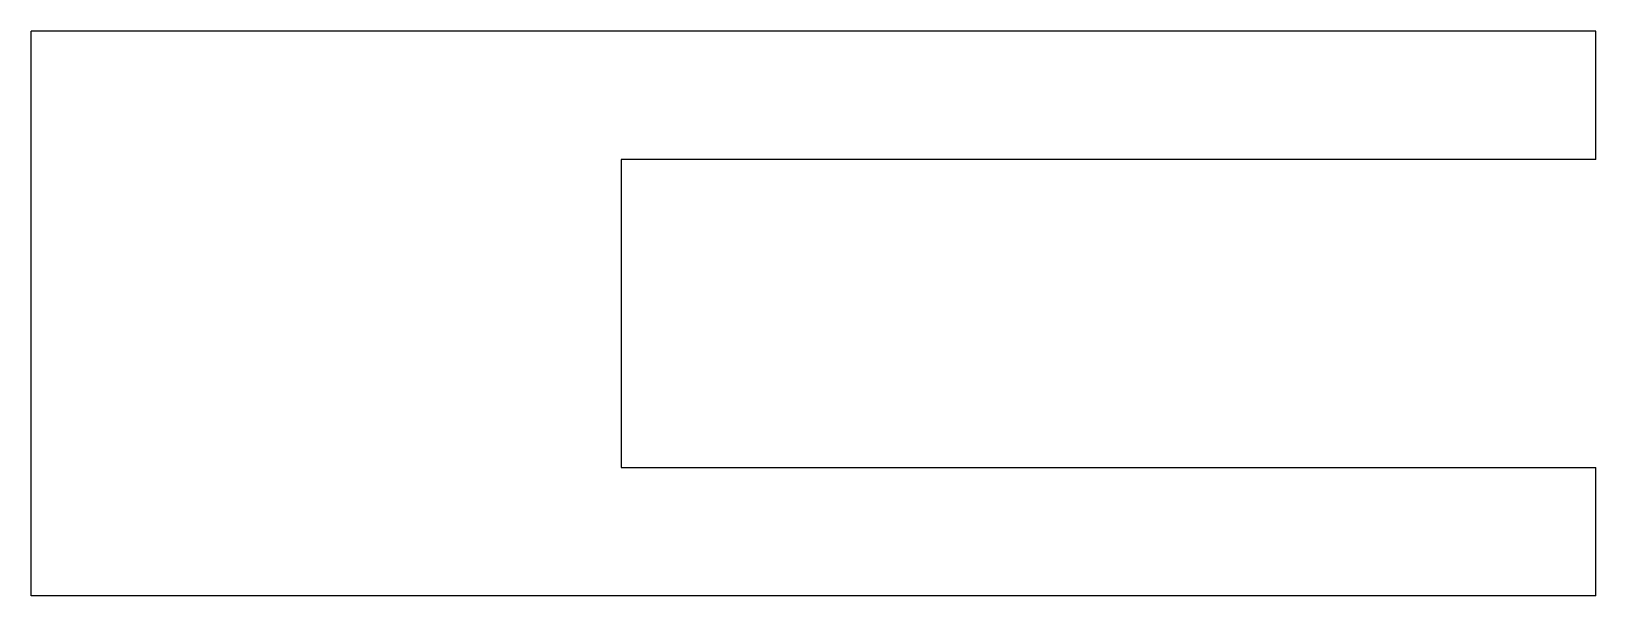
# Model space of a CAD drawing. Header units: metres. Extents: x -43 to 18, y -22 to 0.
import ezdxf

# ---------------------------------------------------------------- set-up
doc = ezdxf.new("R2010")
doc.units = ezdxf.units.M

msp = doc.modelspace()

# ---------------------------------------------------------------- linework, layer by layer
for points in [[(18, 0), (16.78, 0), (15.56, 0), (14.34, 0), (13.12, 0), (11.9, 0), (10.68, 0), (9.46, 0), (8.24, 0), (7.02, 0), (5.8, 0), (4.58, 0), (3.36, 0), (2.14, 0), (0.92, 0), (-0.3, 0), (-1.52, 0), (-2.74, 0), (-3.96, 0), (-5.18, 0), (-6.4, 0), (-7.62, 0), (-8.84, 0), (-10.06, 0), (-11.28, 0), (-12.5, 0), (-13.72, 0), (-14.94, 0), (-16.16, 0), (-17.38, 0), (-18.6, 0), (-19.82, 0), (-21.04, 0), (-22.26, 0), (-23.48, 0), (-24.7, 0), (-25.92, 0), (-27.14, 0), (-28.36, 0), (-29.58, 0), (-30.8, 0), (-32.02, 0), (-33.24, 0), (-34.46, 0), (-35.68, 0), (-36.9, 0), (-38.12, 0), (-39.34, 0), (-40.56, 0), (-41.78, 0), (-43, 0)], [(-43, -22), (-43, -21.56), (-43, -21.12), (-43, -20.68), (-43, -20.24), (-43, -19.8), (-43, -19.36), (-43, -18.92), (-43, -18.48), (-43, -18.04), (-43, -17.6), (-43, -17.16), (-43, -16.72), (-43, -16.28), (-43, -15.84), (-43, -15.4), (-43, -14.96), (-43, -14.52), (-43, -14.08), (-43, -13.64), (-43, -13.2), (-43, -12.76), (-43, -12.32), (-43, -11.88), (-43, -11.44), (-43, -11), (-43, -10.56), (-43, -10.12), (-43, -9.68), (-43, -9.24), (-43, -8.8), (-43, -8.36), (-43, -7.92), (-43, -7.48), (-43, -7.04), (-43, -6.6), (-43, -6.16), (-43, -5.72), (-43, -5.28), (-43, -4.84), (-43, -4.4), (-43, -3.96), (-43, -3.52), (-43, -3.08), (-43, -2.64), (-43, -2.2), (-43, -1.76), (-43, -1.32), (-43, -0.88), (-43, -0.44), (-43, 0)], [(18, -5), (18, -4.9), (18, -4.8), (18, -4.7), (18, -4.6), (18, -4.5), (18, -4.4), (18, -4.3), (18, -4.2), (18, -4.1), (18, -4), (18, -3.9), (18, -3.8), (18, -3.7), (18, -3.6), (18, -3.5), (18, -3.4), (18, -3.3), (18, -3.2), (18, -3.1), (18, -3), (18, -2.9), (18, -2.8), (18, -2.7), (18, -2.6), (18, -2.5), (18, -2.4), (18, -2.3), (18, -2.2), (18, -2.1), (18, -2), (18, -1.9), (18, -1.8), (18, -1.7), (18, -1.6), (18, -1.5), (18, -1.4), (18, -1.3), (18, -1.2), (18, -1.1), (18, -1), (18, -0.9), (18, -0.8), (18, -0.7), (18, -0.6), (18, -0.5), (18, -0.4), (18, -0.3), (18, -0.2), (18, -0.1), (18, 0)], [(18, -5), (17.24, -5), (16.48, -5), (15.72, -5), (14.96, -5), (14.2, -5), (13.44, -5), (12.68, -5), (11.92, -5), (11.16, -5), (10.4, -5), (9.64, -5), (8.88, -5), (8.12, -5), (7.36, -5), (6.6, -5), (5.84, -5), (5.08, -5), (4.32, -5), (3.56, -5), (2.8, -5), (2.04, -5), (1.28, -5), (0.52, -5), (-0.24, -5), (-1, -5), (-1.76, -5), (-2.52, -5), (-3.28, -5), (-4.04, -5), (-4.8, -5), (-5.56, -5), (-6.32, -5), (-7.08, -5), (-7.84, -5), (-8.6, -5), (-9.36, -5), (-10.12, -5), (-10.88, -5), (-11.64, -5), (-12.4, -5), (-13.16, -5), (-13.92, -5), (-14.68, -5), (-15.44, -5), (-16.2, -5), (-16.96, -5), (-17.72, -5), (-18.48, -5), (-19.24, -5), (-20, -5)], [(-20, -5), (-20, -5.24), (-20, -5.48), (-20, -5.72), (-20, -5.96), (-20, -6.2), (-20, -6.44), (-20, -6.68), (-20, -6.92), (-20, -7.16), (-20, -7.4), (-20, -7.64), (-20, -7.88), (-20, -8.12), (-20, -8.36), (-20, -8.6), (-20, -8.84), (-20, -9.08), (-20, -9.32), (-20, -9.56), (-20, -9.8), (-20, -10.04), (-20, -10.28), (-20, -10.52), (-20, -10.76), (-20, -11), (-20, -11.24), (-20, -11.48), (-20, -11.72), (-20, -11.96), (-20, -12.2), (-20, -12.44), (-20, -12.68), (-20, -12.92), (-20, -13.16), (-20, -13.4), (-20, -13.64), (-20, -13.88), (-20, -14.12), (-20, -14.36), (-20, -14.6), (-20, -14.84), (-20, -15.08), (-20, -15.32), (-20, -15.56), (-20, -15.8), (-20, -16.04), (-20, -16.28), (-20, -16.52), (-20, -16.76), (-20, -17)], [(-20, -17), (-19.24, -17), (-18.48, -17), (-17.72, -17), (-16.96, -17), (-16.2, -17), (-15.44, -17), (-14.68, -17), (-13.92, -17), (-13.16, -17), (-12.4, -17), (-11.64, -17), (-10.88, -17), (-10.12, -17), (-9.36, -17), (-8.6, -17), (-7.84, -17), (-7.08, -17), (-6.32, -17), (-5.56, -17), (-4.8, -17), (-4.04, -17), (-3.28, -17), (-2.52, -17), (-1.76, -17), (-1, -17), (-0.24, -17), (0.52, -17), (1.28, -17), (2.04, -17), (2.8, -17), (3.56, -17), (4.32, -17), (5.08, -17), (5.84, -17), (6.6, -17), (7.36, -17), (8.12, -17), (8.88, -17), (9.64, -17), (10.4, -17), (11.16, -17), (11.92, -17), (12.68, -17), (13.44, -17), (14.2, -17), (14.96, -17), (15.72, -17), (16.48, -17), (17.24, -17), (18, -17)], [(18, -22), (18, -21.9), (18, -21.8), (18, -21.7), (18, -21.6), (18, -21.5), (18, -21.4), (18, -21.3), (18, -21.2), (18, -21.1), (18, -21), (18, -20.9), (18, -20.8), (18, -20.7), (18, -20.6), (18, -20.5), (18, -20.4), (18, -20.3), (18, -20.2), (18, -20.1), (18, -20), (18, -19.9), (18, -19.8), (18, -19.7), (18, -19.6), (18, -19.5), (18, -19.4), (18, -19.3), (18, -19.2), (18, -19.1), (18, -19), (18, -18.9), (18, -18.8), (18, -18.7), (18, -18.6), (18, -18.5), (18, -18.4), (18, -18.3), (18, -18.2), (18, -18.1), (18, -18), (18, -17.9), (18, -17.8), (18, -17.7), (18, -17.6), (18, -17.5), (18, -17.4), (18, -17.3), (18, -17.2), (18, -17.1), (18, -17)], [(18, -22), (16.78, -22), (15.56, -22), (14.34, -22), (13.12, -22), (11.9, -22), (10.68, -22), (9.46, -22), (8.24, -22), (7.02, -22), (5.8, -22), (4.58, -22), (3.36, -22), (2.14, -22), (0.92, -22), (-0.3, -22), (-1.52, -22), (-2.74, -22), (-3.96, -22), (-5.18, -22), (-6.4, -22), (-7.62, -22), (-8.84, -22), (-10.06, -22), (-11.28, -22), (-12.5, -22), (-13.72, -22), (-14.94, -22), (-16.16, -22), (-17.38, -22), (-18.6, -22), (-19.82, -22), (-21.04, -22), (-22.26, -22), (-23.48, -22), (-24.7, -22), (-25.92, -22), (-27.14, -22), (-28.36, -22), (-29.58, -22), (-30.8, -22), (-32.02, -22), (-33.24, -22), (-34.46, -22), (-35.68, -22), (-36.9, -22), (-38.12, -22), (-39.34, -22), (-40.56, -22), (-41.78, -22), (-43, -22)]]:
    msp.add_lwpolyline(points)

doc.saveas('drawing.dxf')
